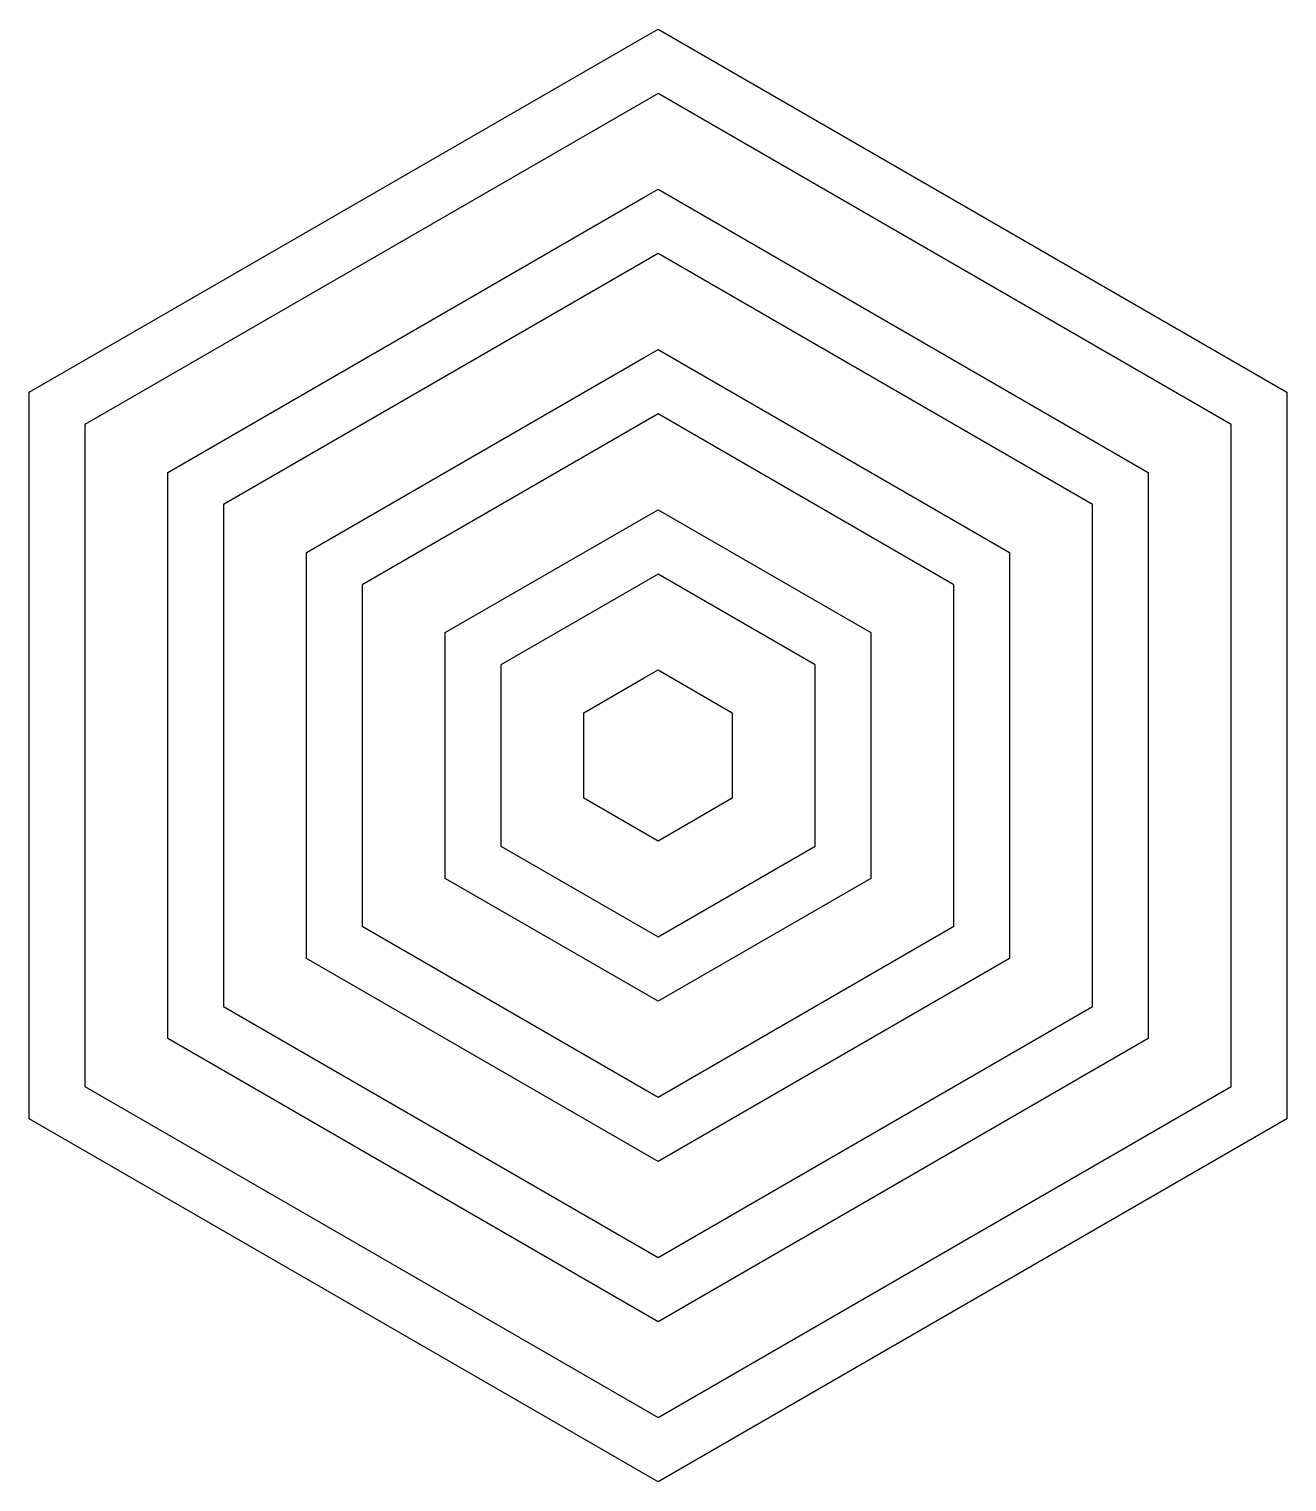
# Model space of a CAD drawing. Header units: centimetres. Extents: x -8.6 to 8.6, y -9.9 to 9.9.
import ezdxf

# ---------------------------------------------------------------- set-up
doc = ezdxf.new("R2010")
doc.units = ezdxf.units.CM
doc.header["$MEASUREMENT"] = 0
doc.layers.add('Layer 1', color=7, linetype='Continuous')

msp = doc.modelspace()

# ---------------------------------------------------------------- linework, layer by layer
at = {"layer": 'Layer 1'}
for points, knots in [([(0, 9.88755), (0, 9.88755), (-0.18976, 9.77804), (-0.18976, 9.77804), (-0.18976, 9.77804), (-0.18976, 9.77804), (-8.56288, 4.94377), (-8.56288, 4.94377), (-8.56288, 4.94377), (-8.56288, 4.94377), (-8.56288, -4.94378), (-8.56288, -4.94378), (-8.56288, -4.94378), (-8.56288, -4.94378), (0, -9.88755), (0, -9.88755), (0, -9.88755), (0, -9.88755), (8.56288, -4.94378), (8.56288, -4.94378), (8.56288, -4.94378), (8.56288, -4.94378), (8.56288, 4.94377), (8.56288, 4.94377), (8.56288, 4.94377), (8.56288, 4.94377), (0, 9.88755), (0, 9.88755)], [0, 0, 0, 0, 0.125, 0.125, 0.125, 0.125, 0.25, 0.25, 0.25, 0.25, 0.375, 0.375, 0.375, 0.375, 0.5, 0.5, 0.5, 0.5, 0.625, 0.625, 0.625, 0.625, 0.75, 0.75, 0.75, 0.75, 1, 1, 1, 1]), ([(0, 9.01117), (0, 9.01117), (7.80386, 4.50552), (7.80386, 4.50552), (7.80386, 4.50552), (7.80386, 4.50552), (7.80386, -4.50556), (7.80386, -4.50556), (7.80386, -4.50556), (7.80386, -4.50556), (0, -9.01121), (0, -9.01121), (0, -9.01121), (0, -9.01121), (-7.80386, -4.50552), (-7.80386, -4.50552), (-7.80386, -4.50552), (-7.80386, -4.50552), (-7.80386, 4.50556), (-7.80386, 4.50556), (-7.80386, 4.50556), (-7.80386, 4.50556), (0, 9.01121), (0, 9.01121), (0, 9.01121), (0, 9.01121), (0, 9.01117), (0, 9.01117)], [0, 0, 0, 0, 0.125, 0.125, 0.125, 0.125, 0.25, 0.25, 0.25, 0.25, 0.375, 0.375, 0.375, 0.375, 0.5, 0.5, 0.5, 0.5, 0.625, 0.625, 0.625, 0.625, 0.75, 0.75, 0.75, 0.75, 1, 1, 1, 1]), ([(0, 7.70691), (0, 7.70691), (-0.18976, 7.5974), (-0.18976, 7.5974), (-0.18976, 7.5974), (-0.18976, 7.5974), (-6.67435, 3.85352), (-6.67435, 3.85352), (-6.67435, 3.85352), (-6.67435, 3.85352), (-6.67435, -3.85352), (-6.67435, -3.85352), (-6.67435, -3.85352), (-6.67435, -3.85352), (0, -7.70696), (0, -7.70696), (0, -7.70696), (0, -7.70696), (6.67435, -3.85352), (6.67435, -3.85352), (6.67435, -3.85352), (6.67435, -3.85352), (6.67435, 3.85352), (6.67435, 3.85352), (6.67435, 3.85352), (6.67435, 3.85352), (0, 7.70696), (0, 7.70696), (0, 7.70696), (0, 7.70696), (0, 7.70691), (0, 7.70691)], [0, 0, 0, 0, 0.11111111, 0.11111111, 0.11111111, 0.11111111, 0.22222222, 0.22222222, 0.22222222, 0.22222222, 0.33333333, 0.33333333, 0.33333333, 0.33333333, 0.44444444, 0.44444444, 0.44444444, 0.44444444, 0.55555556, 0.55555556, 0.55555556, 0.55555556, 0.66666667, 0.66666667, 0.66666667, 0.66666667, 0.77777778, 0.77777778, 0.77777778, 0.77777778, 1, 1, 1, 1]), ([(0, 6.83054), (0, 6.83054), (5.91532, 3.41527), (5.91532, 3.41527), (5.91532, 3.41527), (5.91532, 3.41527), (5.91532, -3.41527), (5.91532, -3.41527), (5.91532, -3.41527), (5.91532, -3.41527), (0, -6.83054), (0, -6.83054), (0, -6.83054), (0, -6.83054), (-5.91532, -3.41527), (-5.91532, -3.41527), (-5.91532, -3.41527), (-5.91532, -3.41527), (-5.91532, 3.41527), (-5.91532, 3.41527), (-5.91532, 3.41527), (-5.91532, 3.41527), (0, 6.83054), (0, 6.83054)], [0, 0, 0, 0, 0.14285714, 0.14285714, 0.14285714, 0.14285714, 0.28571429, 0.28571429, 0.28571429, 0.28571429, 0.42857143, 0.42857143, 0.42857143, 0.42857143, 0.57142857, 0.57142857, 0.57142857, 0.57142857, 0.71428571, 0.71428571, 0.71428571, 0.71428571, 1, 1, 1, 1]), ([(0, 5.52628), (0, 5.52628), (-0.18976, 5.41677), (-0.18976, 5.41677), (-0.18976, 5.41677), (-0.18976, 5.41677), (-4.78598, 2.76314), (-4.78598, 2.76314), (-4.78598, 2.76314), (-4.78598, 2.76314), (-4.78598, -2.76314), (-4.78598, -2.76314), (-4.78598, -2.76314), (-4.78598, -2.76314), (0, -5.52632), (0, -5.52632), (0, -5.52632), (0, -5.52632), (4.78598, -2.76314), (4.78598, -2.76314), (4.78598, -2.76314), (4.78598, -2.76314), (4.78598, 2.76314), (4.78598, 2.76314), (4.78598, 2.76314), (4.78598, 2.76314), (0, 5.52632), (0, 5.52632), (0, 5.52632), (0, 5.52632), (0, 5.52628), (0, 5.52628)], [0, 0, 0, 0, 0.11111111, 0.11111111, 0.11111111, 0.11111111, 0.22222222, 0.22222222, 0.22222222, 0.22222222, 0.33333333, 0.33333333, 0.33333333, 0.33333333, 0.44444444, 0.44444444, 0.44444444, 0.44444444, 0.55555556, 0.55555556, 0.55555556, 0.55555556, 0.66666667, 0.66666667, 0.66666667, 0.66666667, 0.77777778, 0.77777778, 0.77777778, 0.77777778, 1, 1, 1, 1]), ([(0, 4.6499), (0, 4.6499), (4.02696, 2.32497), (4.02696, 2.32497), (4.02696, 2.32497), (4.02696, 2.32497), (4.02696, -2.32489), (4.02696, -2.32489), (4.02696, -2.32489), (4.02696, -2.32489), (0, -4.64986), (0, -4.64986), (0, -4.64986), (0, -4.64986), (-4.02696, -2.32493), (-4.02696, -2.32493), (-4.02696, -2.32493), (-4.02696, -2.32493), (-4.02696, 2.32493), (-4.02696, 2.32493), (-4.02696, 2.32493), (-4.02696, 2.32493), (0, 4.64986), (0, 4.64986), (0, 4.64986), (0, 4.64986), (0, 4.6499), (0, 4.6499)], [0, 0, 0, 0, 0.125, 0.125, 0.125, 0.125, 0.25, 0.25, 0.25, 0.25, 0.375, 0.375, 0.375, 0.375, 0.5, 0.5, 0.5, 0.5, 0.625, 0.625, 0.625, 0.625, 0.75, 0.75, 0.75, 0.75, 1, 1, 1, 1]), ([(0, 3.34573), (0, 3.34573), (-0.18976, 3.23618), (-0.18976, 3.23618), (-0.18976, 3.23618), (-0.18976, 3.23618), (-2.89749, 1.67293), (-2.89749, 1.67293), (-2.89749, 1.67293), (-2.89749, 1.67293), (-2.89749, -1.67285), (-2.89749, -1.67285), (-2.89749, -1.67285), (-2.89749, -1.67285), (0, -3.34569), (0, -3.34569), (0, -3.34569), (0, -3.34569), (2.89749, -1.67289), (2.89749, -1.67289), (2.89749, -1.67289), (2.89749, -1.67289), (2.89749, 1.67289), (2.89749, 1.67289), (2.89749, 1.67289), (2.89749, 1.67289), (0, 3.34569), (0, 3.34569), (0, 3.34569), (0, 3.34569), (0, 3.34573), (0, 3.34573)], [0, 0, 0, 0, 0.11111111, 0.11111111, 0.11111111, 0.11111111, 0.22222222, 0.22222222, 0.22222222, 0.22222222, 0.33333333, 0.33333333, 0.33333333, 0.33333333, 0.44444444, 0.44444444, 0.44444444, 0.44444444, 0.55555556, 0.55555556, 0.55555556, 0.55555556, 0.66666667, 0.66666667, 0.66666667, 0.66666667, 0.77777778, 0.77777778, 0.77777778, 0.77777778, 1, 1, 1, 1]), ([(0, 2.46936), (0, 2.46936), (2.13846, 1.23468), (2.13846, 1.23468), (2.13846, 1.23468), (2.13846, 1.23468), (2.13846, -1.23468), (2.13846, -1.23468), (2.13846, -1.23468), (2.13846, -1.23468), (0, -2.46936), (0, -2.46936), (0, -2.46936), (0, -2.46936), (-2.13846, -1.23468), (-2.13846, -1.23468), (-2.13846, -1.23468), (-2.13846, -1.23468), (-2.13846, 1.23468), (-2.13846, 1.23468), (-2.13846, 1.23468), (-2.13846, 1.23468), (0, 2.46936), (0, 2.46936)], [0, 0, 0, 0, 0.14285714, 0.14285714, 0.14285714, 0.14285714, 0.28571429, 0.28571429, 0.28571429, 0.28571429, 0.42857143, 0.42857143, 0.42857143, 0.42857143, 0.57142857, 0.57142857, 0.57142857, 0.57142857, 0.71428571, 0.71428571, 0.71428571, 0.71428571, 1, 1, 1, 1]), ([(0, 1.1651), (0, 1.1651), (-0.18976, 1.05546), (-0.18976, 1.05546), (-0.18976, 1.05546), (-0.18976, 1.05546), (-1.009, 0.5825), (-1.009, 0.5825), (-1.009, 0.5825), (-1.009, 0.5825), (-1.009, -0.58252), (-1.009, -0.58252), (-1.009, -0.58252), (-1.009, -0.58252), (0, -1.1651), (0, -1.1651), (0, -1.1651), (0, -1.1651), (1.009, -0.58251), (1.009, -0.58251), (1.009, -0.58251), (1.009, -0.58251), (1.009, 0.58251), (1.009, 0.58251), (1.009, 0.58251), (1.009, 0.58251), (0, 1.1651), (0, 1.1651)], [0, 0, 0, 0, 0.125, 0.125, 0.125, 0.125, 0.25, 0.25, 0.25, 0.25, 0.375, 0.375, 0.375, 0.375, 0.5, 0.5, 0.5, 0.5, 0.625, 0.625, 0.625, 0.625, 0.75, 0.75, 0.75, 0.75, 1, 1, 1, 1])]:
    msp.add_open_spline(points, degree=3, knots=knots, dxfattribs=at)

doc.saveas('drawing.dxf')
